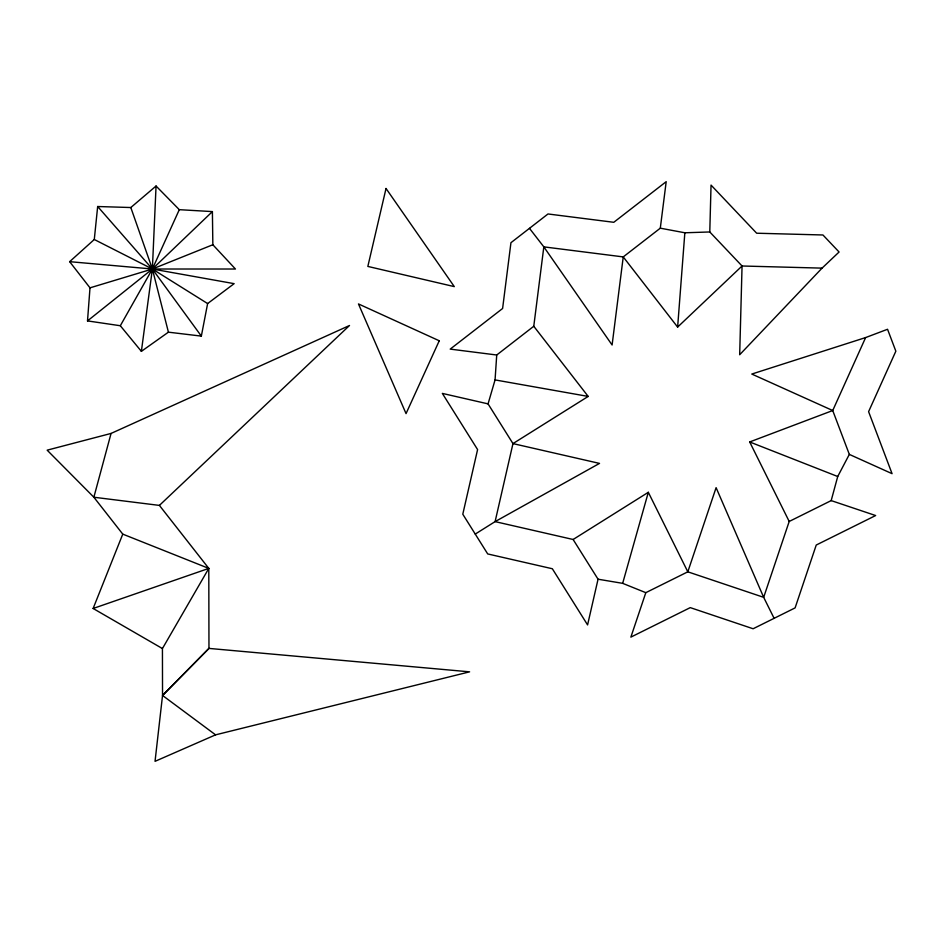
<?xml version="1.0" encoding="UTF-8"?>
<svg xmlns="http://www.w3.org/2000/svg" width="943" height="943" viewBox="0 0 943 943"><rect width="100%" height="100%" fill="white"/><g stroke="black" fill="none" stroke-linecap="round" stroke-linejoin="round"><path stroke-width="1.41" d="M709.784 231.966L711.046 185.099L756.663 233.216L822.944 234.984L839.081 252.005L822.06 268.13L739.677 354.745L742.058 265.997L709.784 231.966L684.842 232.78L660.3 228.182L623.24 256.909L543.828 246.866L529.471 228.336M141.379 351.35L152.377 269.014L156.055 186.03L179.3 209.676L212.399 211.597L212.847 244.744L235.444 269.014L152.377 269.014L69.641 261.671L89.998 287.839L87.51 320.903L120.315 325.736L141.379 351.35L168.42 332.172L201.342 336.109L207.625 303.563L234.135 283.654L152.377 269.014L94.288 239.498L69.641 261.671M475.248 534.08L495.099 521.62L512.968 443.599L488.061 403.875L495.063 379.911L496.725 355.004L533.773 326.266L543.828 246.866L612.101 344.997L623.24 256.909L677.628 327.091L742.058 265.997L822.06 268.13M677.628 327.091L684.842 232.78M94.288 239.498L97.671 206.517L130.818 207.531L156.055 186.03M159.402 505.401L349.511 325.5L111.062 433.438L47.15 450.165L93.864 497.232L159.402 505.401L208.792 568.405L162.432 648.56L162.538 695.451L155.041 761.331L215.57 734.845L469.602 671.84L208.922 648.407L162.538 695.451L215.57 734.845M660.3 228.182L666.194 181.669L613.787 222.3L548.001 213.967L510.941 242.705L502.607 308.491L450.212 349.11L496.725 355.004M533.773 326.266L588.184 396.425L512.968 443.599L599.512 463.402L495.099 521.62L573.12 539.49L598.051 579.214L587.583 624.914L552.339 568.747L487.708 553.942L462.789 514.218L477.594 449.575L442.35 393.408L488.061 403.875M111.062 433.438L93.864 497.232L122.767 534.127L208.792 568.405L208.969 648.442L162.538 695.451M774.109 618.325L763.677 597.332L789.197 521.467L831.184 500.603L837.726 476.51L849.325 454.396L832.728 410.535L865.627 337.57L887.552 329.272L895.85 351.197L868.597 411.655L892.066 473.669L849.325 454.396M598.051 579.214L622.663 583.34L648.324 492.305L687.812 571.823L763.677 597.332L716.102 487.661L687.812 571.823L645.814 592.675L630.867 637.126L690.264 607.622L753.115 628.757L795.102 607.893L816.237 545.042L875.634 515.538L831.184 500.603M162.432 648.56L93.133 608.483L122.767 534.127M120.315 325.736L152.377 269.014L179.3 209.676M87.51 320.903L152.377 269.014L212.399 211.597M573.12 539.49L648.324 492.305M89.998 287.839L152.377 269.014L212.847 244.744M789.197 521.467L749.685 441.949L832.728 410.535L751.783 374.053L865.627 337.57M93.133 608.483L208.792 568.405M588.184 396.425L495.063 379.911M749.685 441.949L837.726 476.51M622.663 583.34L645.814 592.675M97.671 206.517L152.377 269.014L207.625 303.563M130.818 207.531L152.377 269.014L201.342 336.109M152.377 269.014L168.42 332.172M386.029 188.482L367.841 266.421L454.29 286.613L386.029 188.482M439.249 340.777L406.044 413.612L358.47 303.941L439.249 340.777"/></g></svg>
